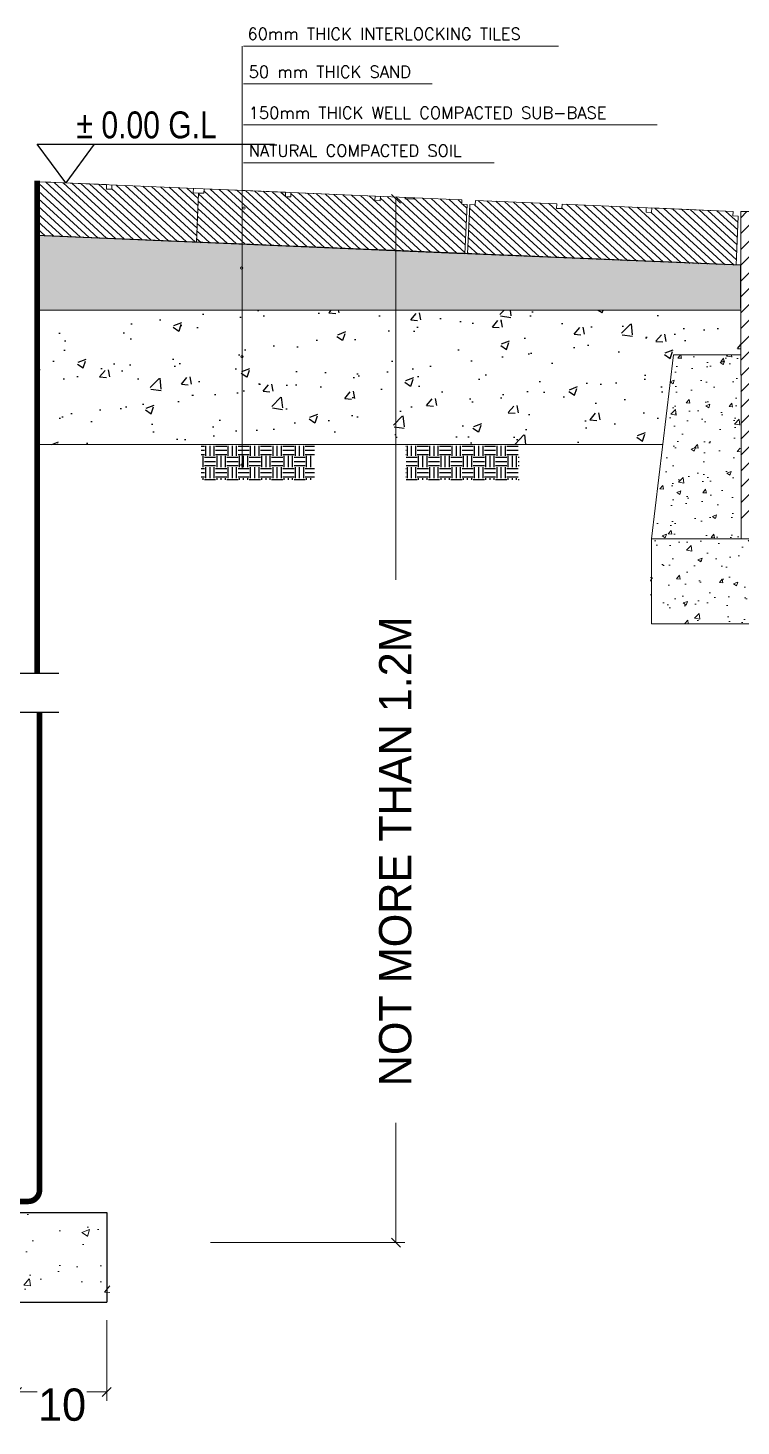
# Model space of a CAD drawing. Header units: centimetres. Extents: x 7997 to 116674, y 1017 to 13844.
# Drawn here: x 109815 to 110212, y 8539 to 9318 of the extents above; entities that cross this region are included whole.
import ezdxf

# ---------------------------------------------------------------- set-up
doc = ezdxf.new("R2010")
doc.units = ezdxf.units.CM
doc.header["$LTSCALE"] = 200
doc.header["$PDMODE"] = 2
for name, color, linetype in [('A_DIM-AXIS', 1, 'Continuous'), ('CONC', 3, 'Continuous'), ('DIM', 11, 'Continuous'), ('L-LANDSCAPE', 11, 'Continuous'), ('MAMBARENE', 7, 'Continuous'), ('Section', 7, 'Continuous')]:
    doc.layers.add(name, color=color, linetype=linetype)
for name, color, linetype, lineweight in [('HAT', 8, 'Continuous', 9), ('HATCH', 8, 'Continuous', 5), ('TEXT', 6, 'Continuous', 18), ('W', 2, 'Continuous', 20), ('WLL', 6, 'Continuous', 30)]:
    doc.layers.add(name, color=color, linetype=linetype, lineweight=lineweight)
doc.styles.add('ROMANS', font='romans.shx', dxfattribs={"width": 0.8})
doc.styles.add('T2', font='')
doc.styles.add('XX-Z6-101$0$Arial-0.8', font='arial.ttf', dxfattribs={"width": 0.8})
doc.styles.get('T2').set_extended_font_data('Elisia')
doc.dimstyles.new('5TH', dxfattribs={"dimtxt": 18, "dimasz": 5, "dimexe": 5, "dimexo": 10, "dimgap": 1, "dimtad": 0, "dimdec": 0, "dimlfac": 0.2, "dimdsep": 46, "dimtxsty": 'T2', "dimblk1": 'OBLIQUE', "dimblk2": 'OBLIQUE', "dimsah": 1, "dimcen": 0.09, "dimclrd": 4, "dimclre": 4, "dimclrt": 11, "dimadec": 0, "dimazin": 0, "dimtfac": 1, "dimtdec": 0, "dimtofl": 0, "dimtmove": 1, "dimatfit": 2, "dimldrblk": 'OPEN30', "dimfxl": 0, "dimtolj": 1, "dimtzin": 0, "dimlwd": 5, "dimlwe": 5, "dimarcsym": 0})

# ---------------------------------------------------------------- blocks, each defined once
blk = doc.blocks.new('_OBLIQUE')
at = {"color": 0, "linetype": 'ByBlock'}
blk.add_line((-0.5, -0.5), (0.5, 0.5), dxfattribs=at)
blk = doc.blocks.new('*D1581')
at = {"layer": 'Defpoints', "color": 0, "transparency": 16777216}
for p in [(109808.6, 8607.57), (109858.6, 8607.57), (109808.6, 8557.57)]:
    blk.add_point(p, dxfattribs=at)
at = {"layer": 'DIM', "color": 4, "lineweight": 5, "transparency": 16777216}
for p, q in [((109808.6, 8597.57), (109808.6, 8552.57)), ((109858.6, 8597.57), (109858.6, 8552.57)), ((109808.6, 8557.57), (109819.84, 8557.57)), ((109858.6, 8557.57), (109847.55, 8557.57))]:
    blk.add_line(p, q, dxfattribs=at)
at = {"layer": 'DIM', "color": 4, "lineweight": 5, "transparency": 16777216, "xscale": 5, "yscale": 5, "zscale": 5, "rotation": 180}
blk.add_blockref('_OBLIQUE', (109808.6, 8557.57), dxfattribs=at)
at = {"layer": 'DIM', "color": 4, "lineweight": 5, "transparency": 16777216, "xscale": 5, "yscale": 5, "zscale": 5}
blk.add_blockref('_OBLIQUE', (109858.6, 8557.57), dxfattribs=at)
at = {"layer": 'DIM', "color": 11, "transparency": 16777216, "insert": (109833.7, 8550.34), "char_height": 18, "attachment_point": 5, "style": 'T2'}
blk.add_mtext('\\A1;10', dxfattribs=at)
blk = doc.blocks.new('_Open30')
at = {"color": 0, "linetype": 'ByBlock', "lineweight": -2}
for p, q in [((-1, 0.27), (0, 0)), ((0, 0), (-1, -0.27)), ((0, 0), (-1, 0))]:
    blk.add_line(p, q, dxfattribs=at)
blk = doc.blocks.new('*D1565')
at = {"layer": 'Defpoints', "color": 0, "transparency": 16777216}
for p in [(110019.76, 9222.97), (109906.42, 8640.85), (110019.76, 8640.85)]:
    blk.add_point(p, dxfattribs=at)
at = {"layer": 'DIM', "color": 4, "lineweight": 5, "transparency": 16777216}
for p, q in [((110019.76, 9222.97), (110019.76, 9010.48)), ((110029.76, 9222.97), (110024.76, 9222.97)), ((110019.76, 8640.85), (110019.76, 8707.62)), ((109916.42, 8640.85), (110024.76, 8640.85))]:
    blk.add_line(p, q, dxfattribs=at)
at = {"layer": 'DIM', "color": 4, "lineweight": 5, "transparency": 16777216, "xscale": 5, "yscale": 5, "zscale": 5}
for p, rotation in [((110019.76, 9222.97), 90), ((110019.76, 8640.85), 270)]:
    blk.add_blockref('_OBLIQUE', p, dxfattribs=dict(at, rotation=rotation))
at = {"layer": 'DIM', "color": 11, "transparency": 16777216, "insert": (110019.45, 8859.05), "char_height": 18, "attachment_point": 5, "rotation": 90, "style": 'T2'}
blk.add_mtext('\\A1;NOT MORE THAN 1.2M', dxfattribs=at)
blk = doc.blocks.new('*X1551')
at = {"color": 0}
for p, q in [((-5507.6, 1093.8), (-5500, 1093.8)), ((-5496.9, 1071.9), (-5496.9, 1094.5)), ((-5487.5, 1071.9), (-5487.5, 1094.5)), ((-5478.1, 1071.9), (-5478.1, 1094.5)), ((-5475, 1093.8), (-5450, 1093.8)), ((-5446.9, 1071.9), (-5446.9, 1094.5)), ((-5437.5, 1071.9), (-5437.5, 1094.5)), ((-5428.1, 1071.9), (-5428.1, 1094.5)), ((-5425, 1093.8), (-5400, 1093.8)), ((-5396.9, 1071.9), (-5396.9, 1094.5)), ((-5387.5, 1071.9), (-5387.5, 1094.5)), ((-5378.1, 1071.9), (-5378.1, 1094.5)), ((-5375, 1093.8), (-5350, 1093.8)), ((-5346.9, 1071.9), (-5346.9, 1094.5)), ((-5337.5, 1071.9), (-5337.5, 1094.5)), ((-5328.1, 1071.9), (-5328.1, 1094.5)), ((-5325, 1093.8), (-5300, 1093.8)), ((-5296.9, 1071.9), (-5296.9, 1094.5)), ((-5287.5, 1071.9), (-5287.5, 1094.5)), ((-5278.1, 1071.9), (-5278.1, 1094.5)), ((-5275, 1093.8), (-5254.4, 1093.8)), ((-5050.8, 1093.8), (-5050, 1093.8)), ((-5046.9, 1071.9), (-5046.9, 1094.5)), ((-5037.5, 1071.9), (-5037.5, 1094.5)), ((-5028.1, 1071.9), (-5028.1, 1094.5)), ((-5025, 1093.8), (-5000, 1093.8)), ((-4996.9, 1071.9), (-4996.9, 1094.5)), ((-4987.5, 1071.9), (-4987.5, 1094.5)), ((-4978.1, 1071.9), (-4978.1, 1094.5)), ((-4975, 1093.8), (-4950, 1093.8)), ((-4946.9, 1071.9), (-4946.9, 1094.5)), ((-4937.5, 1071.9), (-4937.5, 1094.5)), ((-4928.1, 1071.9), (-4928.1, 1094.5)), ((-4925, 1093.8), (-4900, 1093.8)), ((-4896.9, 1071.9), (-4896.9, 1094.5)), ((-4887.5, 1071.9), (-4887.5, 1094.5)), ((-4878.1, 1071.9), (-4878.1, 1094.5)), ((-4875, 1093.8), (-4850, 1093.8)), ((-4846.9, 1071.9), (-4846.9, 1094.5)), ((-4837.5, 1071.9), (-4837.5, 1094.5)), ((-4828.1, 1071.9), (-4828.1, 1094.5)), ((-4825, 1093.8), (-4800, 1093.8)), ((-5507.6, 1084.4), (-5500, 1084.4)), ((-5507.6, 1075), (-5500, 1075)), ((-5503.1, 1046.9), (-5503.1, 1071.9)), ((-5500, 1068.8), (-5475, 1068.8)), ((-5475, 1084.4), (-5450, 1084.4)), ((-5475, 1075), (-5450, 1075)), ((-5471.9, 1046.9), (-5471.9, 1071.9)), ((-5462.5, 1046.9), (-5462.5, 1071.9)), ((-5453.1, 1046.9), (-5453.1, 1071.9)), ((-5450, 1068.8), (-5425, 1068.8)), ((-5425, 1084.4), (-5400, 1084.4)), ((-5425, 1075), (-5400, 1075)), ((-5421.9, 1046.9), (-5421.9, 1071.9)), ((-5412.5, 1046.9), (-5412.5, 1071.9)), ((-5403.1, 1046.9), (-5403.1, 1071.9)), ((-5400, 1068.8), (-5375, 1068.8)), ((-5375, 1084.4), (-5350, 1084.4)), ((-5375, 1075), (-5350, 1075)), ((-5371.9, 1046.9), (-5371.9, 1071.9)), ((-5362.5, 1046.9), (-5362.5, 1071.9)), ((-5353.1, 1046.9), (-5353.1, 1071.9)), ((-5350, 1068.8), (-5325, 1068.8)), ((-5325, 1084.4), (-5300, 1084.4)), ((-5325, 1075), (-5300, 1075)), ((-5321.9, 1046.9), (-5321.9, 1071.9)), ((-5312.5, 1046.9), (-5312.5, 1071.9)), ((-5303.1, 1046.9), (-5303.1, 1071.9)), ((-5300, 1068.8), (-5275, 1068.8)), ((-5275, 1084.4), (-5254.4, 1084.4)), ((-5275, 1075), (-5254.4, 1075)), ((-5271.9, 1046.9), (-5271.9, 1071.9)), ((-5262.5, 1046.9), (-5262.5, 1071.9)), ((-5050.8, 1084.4), (-5050, 1084.4)), ((-5050.8, 1075), (-5050, 1075)), ((-5050, 1068.8), (-5025, 1068.8)), ((-5025, 1084.4), (-5000, 1084.4)), ((-5025, 1075), (-5000, 1075)), ((-5021.9, 1046.9), (-5021.9, 1071.9)), ((-5012.5, 1046.9), (-5012.5, 1071.9)), ((-5003.1, 1046.9), (-5003.1, 1071.9)), ((-5000, 1068.8), (-4975, 1068.8)), ((-4975, 1084.4), (-4950, 1084.4)), ((-4975, 1075), (-4950, 1075)), ((-4971.9, 1046.9), (-4971.9, 1071.9)), ((-4962.5, 1046.9), (-4962.5, 1071.9)), ((-4953.1, 1046.9), (-4953.1, 1071.9)), ((-4950, 1068.8), (-4925, 1068.8)), ((-4925, 1084.4), (-4900, 1084.4)), ((-4925, 1075), (-4900, 1075)), ((-4921.9, 1046.9), (-4921.9, 1071.9)), ((-4912.5, 1046.9), (-4912.5, 1071.9)), ((-4903.1, 1046.9), (-4903.1, 1071.9)), ((-4900, 1068.8), (-4875, 1068.8)), ((-4875, 1084.4), (-4850, 1084.4)), ((-4875, 1075), (-4850, 1075)), ((-4871.9, 1046.9), (-4871.9, 1071.9)), ((-4862.5, 1046.9), (-4862.5, 1071.9)), ((-4853.1, 1046.9), (-4853.1, 1071.9)), ((-4850, 1068.8), (-4825, 1068.8)), ((-4825, 1084.4), (-4800, 1084.4)), ((-4825, 1075), (-4800, 1075)), ((-4821.9, 1046.9), (-4821.9, 1071.9)), ((-4812.5, 1046.9), (-4812.5, 1071.9)), ((-4803.1, 1046.9), (-4803.1, 1071.9)), ((-4800, 1068.8), (-4797.5, 1068.8)), ((-5507.6, 1043.8), (-5500, 1043.8)), ((-5507.6, 1034.4), (-5500, 1034.4)), ((-5500, 1059.4), (-5475, 1059.4)), ((-5500, 1050), (-5475, 1050)), ((-5496.9, 1021.9), (-5496.9, 1046.9)), ((-5487.5, 1021.9), (-5487.5, 1046.9)), ((-5478.1, 1021.9), (-5478.1, 1046.9)), ((-5475, 1043.8), (-5450, 1043.8)), ((-5475, 1034.4), (-5450, 1034.4)), ((-5450, 1059.4), (-5425, 1059.4)), ((-5450, 1050), (-5425, 1050)), ((-5446.9, 1021.9), (-5446.9, 1046.9)), ((-5437.5, 1021.9), (-5437.5, 1046.9)), ((-5428.1, 1021.9), (-5428.1, 1046.9)), ((-5425, 1043.8), (-5400, 1043.8)), ((-5425, 1034.4), (-5400, 1034.4)), ((-5400, 1059.4), (-5375, 1059.4)), ((-5400, 1050), (-5375, 1050)), ((-5396.9, 1021.9), (-5396.9, 1046.9)), ((-5387.5, 1021.9), (-5387.5, 1046.9)), ((-5378.1, 1021.9), (-5378.1, 1046.9)), ((-5375, 1043.8), (-5350, 1043.8)), ((-5375, 1034.4), (-5350, 1034.4)), ((-5350, 1059.4), (-5325, 1059.4)), ((-5350, 1050), (-5325, 1050)), ((-5346.9, 1021.9), (-5346.9, 1046.9)), ((-5337.5, 1021.9), (-5337.5, 1046.9)), ((-5328.1, 1021.9), (-5328.1, 1046.9)), ((-5325, 1043.8), (-5300, 1043.8)), ((-5325, 1034.4), (-5300, 1034.4)), ((-5300, 1059.4), (-5275, 1059.4)), ((-5300, 1050), (-5275, 1050)), ((-5296.9, 1021.9), (-5296.9, 1046.9)), ((-5287.5, 1021.9), (-5287.5, 1046.9)), ((-5278.1, 1021.9), (-5278.1, 1046.9)), ((-5275, 1043.8), (-5254.4, 1043.8)), ((-5275, 1034.4), (-5254.4, 1034.4)), ((-5050.8, 1043.8), (-5050, 1043.8)), ((-5050.8, 1034.4), (-5050, 1034.4)), ((-5050, 1059.4), (-5025, 1059.4)), ((-5050, 1050), (-5025, 1050)), ((-5046.9, 1021.9), (-5046.9, 1046.9)), ((-5037.5, 1021.9), (-5037.5, 1046.9)), ((-5028.1, 1021.9), (-5028.1, 1046.9)), ((-5025, 1043.8), (-5000, 1043.8)), ((-5025, 1034.4), (-5000, 1034.4)), ((-5000, 1059.4), (-4975, 1059.4)), ((-5000, 1050), (-4975, 1050)), ((-4996.9, 1021.9), (-4996.9, 1046.9)), ((-4987.5, 1021.9), (-4987.5, 1046.9)), ((-4978.1, 1021.9), (-4978.1, 1046.9)), ((-4975, 1043.8), (-4950, 1043.8)), ((-4975, 1034.4), (-4950, 1034.4)), ((-4950, 1059.4), (-4925, 1059.4)), ((-4950, 1050), (-4925, 1050)), ((-4946.9, 1021.9), (-4946.9, 1046.9)), ((-4937.5, 1021.9), (-4937.5, 1046.9)), ((-4928.1, 1021.9), (-4928.1, 1046.9)), ((-4925, 1043.8), (-4900, 1043.8)), ((-4925, 1034.4), (-4900, 1034.4)), ((-4900, 1059.4), (-4875, 1059.4)), ((-4900, 1050), (-4875, 1050)), ((-4896.9, 1021.9), (-4896.9, 1046.9)), ((-4887.5, 1021.9), (-4887.5, 1046.9)), ((-4878.1, 1021.9), (-4878.1, 1046.9)), ((-4875, 1043.8), (-4850, 1043.8)), ((-4875, 1034.4), (-4850, 1034.4)), ((-4850, 1059.4), (-4825, 1059.4)), ((-4850, 1050), (-4825, 1050)), ((-4846.9, 1021.9), (-4846.9, 1046.9)), ((-4837.5, 1021.9), (-4837.5, 1046.9)), ((-4828.1, 1021.9), (-4828.1, 1046.9)), ((-4825, 1043.8), (-4800, 1043.8)), ((-4825, 1034.4), (-4800, 1034.4)), ((-4800, 1059.4), (-4797.5, 1059.4)), ((-4800, 1050), (-4797.5, 1050)), ((-5507.6, 1025), (-5500, 1025)), ((-5503.1, 1018.4), (-5503.1, 1021.9)), ((-5500, 1018.8), (-5475, 1018.8)), ((-5475, 1025), (-5450, 1025)), ((-5471.9, 1018.4), (-5471.9, 1021.9)), ((-5462.5, 1018.4), (-5462.5, 1021.9)), ((-5453.1, 1018.4), (-5453.1, 1021.9)), ((-5450, 1018.8), (-5425, 1018.8)), ((-5425, 1025), (-5400, 1025)), ((-5421.9, 1018.4), (-5421.9, 1021.9)), ((-5412.5, 1018.4), (-5412.5, 1021.9)), ((-5403.1, 1018.4), (-5403.1, 1021.9)), ((-5400, 1018.8), (-5375, 1018.8)), ((-5375, 1025), (-5350, 1025)), ((-5371.9, 1018.4), (-5371.9, 1021.9)), ((-5362.5, 1018.4), (-5362.5, 1021.9)), ((-5353.1, 1018.4), (-5353.1, 1021.9)), ((-5350, 1018.8), (-5325, 1018.8)), ((-5325, 1025), (-5300, 1025)), ((-5321.9, 1018.4), (-5321.9, 1021.9)), ((-5312.5, 1018.4), (-5312.5, 1021.9)), ((-5303.1, 1018.4), (-5303.1, 1021.9)), ((-5300, 1018.8), (-5275, 1018.8)), ((-5275, 1025), (-5254.4, 1025)), ((-5271.9, 1018.4), (-5271.9, 1021.9)), ((-5262.5, 1018.4), (-5262.5, 1021.9)), ((-5050.8, 1025), (-5050, 1025)), ((-5050, 1018.8), (-5025, 1018.8)), ((-5025, 1025), (-5000, 1025)), ((-5021.9, 1018.4), (-5021.9, 1021.9)), ((-5012.5, 1018.4), (-5012.5, 1021.9)), ((-5003.1, 1018.4), (-5003.1, 1021.9)), ((-5000, 1018.8), (-4975, 1018.8)), ((-4975, 1025), (-4950, 1025)), ((-4971.9, 1018.4), (-4971.9, 1021.9)), ((-4962.5, 1018.4), (-4962.5, 1021.9)), ((-4953.1, 1018.4), (-4953.1, 1021.9)), ((-4950, 1018.8), (-4925, 1018.8)), ((-4925, 1025), (-4900, 1025)), ((-4921.9, 1018.4), (-4921.9, 1021.9)), ((-4912.5, 1018.4), (-4912.5, 1021.9)), ((-4903.1, 1018.4), (-4903.1, 1021.9)), ((-4900, 1018.8), (-4875, 1018.8)), ((-4875, 1025), (-4850, 1025)), ((-4871.9, 1018.4), (-4871.9, 1021.9)), ((-4862.5, 1018.4), (-4862.5, 1021.9)), ((-4853.1, 1018.4), (-4853.1, 1021.9)), ((-4850, 1018.8), (-4825, 1018.8)), ((-4825, 1025), (-4800, 1025)), ((-4821.9, 1018.4), (-4821.9, 1021.9)), ((-4812.5, 1018.4), (-4812.5, 1021.9)), ((-4803.1, 1018.4), (-4803.1, 1021.9)), ((-4800, 1018.8), (-4797.5, 1018.8))]:
    blk.add_line(p, q, dxfattribs=at)

msp = doc.modelspace()

# ---------------------------------------------------------------- hatches: boundary and pattern name
at = {"layer": 'A_DIM-AXIS'}
h = msp.add_hatch(dxfattribs=at)
h.set_pattern_fill('ANSI31', color=253, angle=92.4538112, style=0)
h.set_pattern_definition([(137.45381124, (-204325.579, -1226347.238), (-2.146885283, -2.339125602), [])])
h.paths.add_polyline_path([(109819.4702, 9202.5926), (109820.7527, 9232.5207), (109858.4784, 9230.9041), (109858.3715, 9228.4101), (109861.3643, 9228.2818), (109861.4712, 9230.7758), (109906.8622, 9228.8307), (109906.7553, 9226.3366), (109909.7481, 9226.2084), (109908.5725, 9198.7743)])
h = msp.add_hatch(dxfattribs=at)
h.set_pattern_fill('ANSI31', color=253, angle=92.4538112, style=0)
h.set_pattern_definition([(137.45381124, (-204475.2196, -1226353.6505), (-2.146885283, -2.339125602), [])])
h.paths.add_polyline_path([(109909.7481, 9226.2084), (109912.741, 9226.0801), (109912.8478, 9228.5742), (109958.2389, 9226.629), (109958.132, 9224.135), (109961.1248, 9224.0067), (109961.2317, 9226.5007), (110008.1191, 9224.4915), (110008.0122, 9221.9975), (110011.0051, 9221.8692), (110011.1119, 9224.3632), (110056.503, 9222.4181), (110056.3961, 9219.924), (110059.3889, 9219.7958), (110058.2133, 9192.3617), (109908.5725, 9198.7743)])
h = msp.add_hatch(dxfattribs=at)
h.set_pattern_fill('ANSI31', color=253, angle=92.4538112, style=0)
h.set_pattern_definition([(137.45381124, (-204626.3568, -1226360.1273), (-2.146885283, -2.339125602), [])])
h.paths.add_polyline_path([(110060.8853, 9219.7317), (110063.8781, 9219.6034), (110063.985, 9222.0974), (110109.376, 9220.1523), (110109.2692, 9217.6583), (110112.262, 9217.53), (110112.3689, 9220.024), (110159.2563, 9218.0147), (110159.1494, 9215.5207), (110162.1422, 9215.3925), (110162.2491, 9217.8865), (110207.6401, 9215.9413), (110207.5333, 9213.4473), (110210.5261, 9213.3191), (110209.3504, 9185.8849), (110059.7097, 9192.2975)])
h = msp.add_hatch(dxfattribs=at)
h.set_pattern_fill('ANSI31', color=253, scale=50, style=0)
h.set_pattern_definition([(45, (88072.809, -8781.198), (-4.4194174, 4.4194174), [])])
edge = h.paths.add_edge_path()
edge.add_line((110249.7245, 9040.8405), (110286.887, 9040.8405))
edge.add_line((110286.887, 9040.8405), (110286.7358, 9140.9515))
edge.add_line((110286.7358, 9140.9515), (110264.6176, 9207.306))
edge.add_arc((110252.7766, 9203.359), 12.4815, 18.4349488, 90)
edge.add_line((110252.7766, 9215.8405), (110249.5792, 9215.8405))
edge.add_line((110249.5792, 9215.8405), (110249.6325, 9151.6998))
edge.add_arc((110249.4626, 9151.0669), 0.6553, -74.8801685, 74.9753243, ccw=False)
edge.add_line((110249.6335, 9150.4343), (110249.7245, 9040.8405))
edge = h.paths.add_edge_path()
edge.add_line((110212.0759, 9040.8405), (110249.7245, 9040.8405))
edge.add_line((110249.7245, 9040.8405), (110249.6335, 9150.4343))
edge.add_arc((110249.4626, 9151.0669), 0.6553, 74.9753243, 285.1198315, ccw=False)
edge.add_line((110249.6325, 9151.6998), (110249.5792, 9215.8405))
edge.add_line((110249.5792, 9215.8405), (110211.8467, 9215.8405))
edge.add_line((110211.8467, 9215.8405), (110212.0759, 9040.8405))
at = {"layer": 'HAT'}
h = msp.add_hatch(dxfattribs=at)
h.set_pattern_fill('AR-SAND', color=256, scale=0.1)
h.set_pattern_definition([(37.5, (-257017.1303, -1210823.436), (-0.16000313, 4.894132373), [0, -3.8608, 0, -4.318, 0, -4.1275]), (7.5, (-257017.13, -1210823.436), (4.49523283, 7.168251006), [0, -2.0828, 0, -3.4798, 0, -1.3335]), (327.5, (-257020.2545, -1210823.436), (7.909923702, 0.014371847), [0, -1.27, 0, -4.572, 0, -5.969]), (317.5, (-257020.2545, -1210823.436), (7.635564525, 2.229293233), [0, -0.635, 0, -2.9972, 0, -3.429])])
h.paths.add_polyline_path([(109819.1124, 9160.9219), (109819.4702, 9202.5926), (110211.8467, 9185.8849), (110211.8467, 9160.9219)])
at = {"layer": 'HATCH'}
h = msp.add_hatch(dxfattribs=at)
h.set_pattern_fill('AR-CONC', color=8, scale=3.328402, style=0)
h.set_pattern_definition([(50, (55142.353, 2396.686), (23.873305, -2.0886435), [2.496302, -27.45932]), (355, (55142.353, 2396.686), (-4.618203, 25.035981), [1.997041, -21.967456]), (100.4514, (55144.343, 2396.512), (19.25512, 22.947322), [2.12153, -23.336831]), (46.1842, (55142.353, 2403.343), (35.522076, -5.509139), [3.744453, -41.18898]), (96.6356, (55145.314, 2402.884), (31.109336, 32.422562), [3.182295, -35.00524]), (351.1842, (55142.353, 2403.343), (31.10931, 32.422587), [2.995562, -32.951183]), (21, (55145.682, 2401.679), (19.8674685, -13.400777), [2.496302, -27.45932]), (326, (55145.682, 2401.68), (8.098513, 24.135911), [1.997041, -21.967456]), (71.4514, (55147.337, 2400.562), (27.96599, 10.735113), [2.12153, -23.336831]), (37.5, (55142.353, 2396.686), (0.4047289, 11.0800469), [0, -21.7011834, 0, -22.300296, 0, -22.0506657]), (7.5, (55142.353, 2396.686), (8.7560127, 13.1276088), [0, -12.714497, 0, -21.201923, 0, -8.404216]), (327.5, (55134.931, 2396.686), (17.7677586, -0.7507169), [0, -8.321006, 0, -25.9615385, 0, -34.4489645]), (317.5, (55131.603, 2396.686), (19.4107823, 3.3318966), [0, -10.8173077, 0, -17.2411243, 0, -24.4637574])])
h.paths.add_polyline_path([(110161.4728, 9033.6059), (110211.3988, 9033.6059), (110211.8467, 9135.9589), (110174.4022, 9135.9589)])
edge = h.paths.add_edge_path()
edge.add_line((110161.4728, 9033.6059), (110161.4728, 8986.1762))
edge.add_line((110161.4728, 8986.1762), (110286.2878, 8986.1762))
edge.add_line((110286.2878, 8986.1762), (110286.2162, 9033.6059))
edge.add_line((110286.2162, 9033.6059), (110249.0322, 9033.6059))
edge.add_line((110249.0322, 9033.6059), (110249.0486, 9013.8323))
edge.add_arc((110249.0146, 9013.1779), 0.6553, 0, 87.0266489, ccw=False)
edge.add_arc((110249.0146, 9013.1779), 0.6553, -180, 0, ccw=False)
edge.add_arc((110249.0146, 9013.1779), 0.6553, 87.0266489, 180, ccw=False)
edge.add_line((110249.0486, 9013.8323), (110249.0322, 9033.6059))
edge.add_line((110249.0322, 9033.6059), (110161.4728, 9033.6059))
at = {"layer": 'HATCH', "linetype": 'Continuous'}
h = msp.add_hatch(dxfattribs=at)
h.set_pattern_fill('AR-CONC', color=256, scale=6.25, style=0)
h.set_pattern_definition([(50, (1255.94, -25502.324), (44.828761, -3.922008), [4.6875, -51.5625]), (355, (1255.94, -25502.324), (-8.671958, 47.012008), [3.75, -41.25]), (100.4514, (1259.677, -25502.65), (36.156836, 43.089971), [3.983762, -43.821382]), (46.1842, (1255.94, -25489.824), (66.702566, -10.344938), [7.03125, -77.34375]), (96.6356, (1261.5, -25490.686), (58.41642, 60.882367), [5.975643, -65.732062]), (351.1842, (1255.94, -25489.824), (58.41637, 60.882413), [5.625, -61.875]), (21, (1262.19, -25492.95), (37.306691, -25.163681), [4.6875, -51.5625]), (326, (1262.19, -25492.95), (15.207208, 45.321878), [3.75, -41.25]), (71.4514, (1265.3, -25495.046), (52.513914, 20.158156), [3.983762, -43.821382]), (37.5, (1255.941, -25502.324), (0.759991, 20.8058659), [0, -40.75, 0, -41.875, 0, -41.40625]), (7.5, (1255.941, -25502.324), (16.441846, 24.650732), [0, -23.875, 0, -39.8125, 0, -15.78125]), (327.5, (1242.004, -25502.324), (33.3639023, -1.4096795), [0, -15.625, 0, -48.75, 0, -64.6875]), (317.5, (1235.754, -25502.324), (36.4491356, 6.2565614), [0, -20.3125, 0, -32.375, 0, -45.9375])])
h.paths.add_polyline_path([(109860.2458, 8657.5717), (109860.2458, 8607.5717), (109156.3986, 8607.5697), (109156.3986, 8657.5697)])
at = {"layer": 'WLL', "linetype": 'Continuous'}
h = msp.add_hatch(dxfattribs=at)
h.set_pattern_fill('AR-CONC', color=8, scale=0.25)
h.set_pattern_definition([(50, (-257017.13, -1210823.436), (45.5461672, -3.9847714), [4.7625, -52.3875]), (355, (-257017.13, -1210823.436), (-8.8108554, 47.7642113), [3.81, -41.910146]), (100.4514447, (-257013.335, -1210823.77), (36.7353118, 43.779438), [4.0475022, -44.5225611]), (46.1842, (-257017.13, -1210810.736), (67.7697602, -10.510582), [7.14375, -78.58125]), (96.6355576, (-257011.48, -1210811.61), (59.3510335, 61.856531), [6.0712558, -66.783902]), (351.184151, (-257017.13, -1210810.736), (59.3510335, 61.856531), [5.7149918, -62.864933]), (21, (-257010.78, -1210813.91), (37.9035978, -25.5662995), [4.7625, -52.3875]), (326, (-257010.78, -1210813.91), (15.4505071, 46.0469915), [3.81, -41.91]), (71.451445, (-257007.62, -1210816.04), (53.3541048, 20.4806922), [4.0475022, -44.5224844]), (37.5, (-257017.13, -1210823.436), (0.77215081, 21.13875972), [0, -41.402, 0, -42.545, 0, -42.06875]), (7.5, (-257017.13, -1210823.436), (16.70491563, 25.0451437), [0, -24.257, 0, -40.4495, 0, -16.03375]), (327.5, (-257031.29, -1210823.436), (33.8976488, -1.432186), [0, -15.875, 0, -49.53, 0, -65.7225]), (317.5, (-257037.64, -1210823.436), (37.03229535, 6.35662276), [0, -20.6375, 0, -32.893, 0, -46.6725])])
h.paths.add_polyline_path([(110146.4193, 9119.1405), (110146.4193, 9137.5405), (110158.4193, 9137.5405), (110158.4193, 9119.1405)], flags=24)
h.paths.add_polyline_path([(109819.1124, 9086.0329), (109819.1124, 9160.9219), (110211.9282, 9160.9219), (110211.9652, 9135.9589), (110174.4022, 9135.9589), (110168.4607, 9086.0329)])

# ---------------------------------------------------------------- linework, layer by layer
at = {"layer": 'CONC'}
for p, q in [((109156.3986, 8657.5697, 0.2311), (109858.6049, 8657.5697, 0.0957)), ((109858.6049, 8657.5697, 0.1026), (109858.6049, 8607.5697, 0.1026)), ((109156.3986, 8607.5697, 0.2311), (109858.6049, 8607.5697, 0.0957))]:
    msp.add_line(p, q, dxfattribs=at)
at = {"layer": 'HAT'}
for p, q in [((109934.0084, 9072.9747, 0.1286), (109934.0084, 9308.1384, 0.1286)), ((110110.3285, 9308.1384, 0.1286), (109934.7354, 9308.1384, 0.1286)), ((110039.8638, 9287.0269, 0.1286), (109934.7354, 9287.0269, 0.1286)), ((110165.3595, 9264.1562, 0.1286), (109934.7354, 9264.1562, 0.1286)), ((110074.5028, 9243.0447, 0.1286), (109934.7354, 9243.0447, 0.1286))]:
    msp.add_line(p, q, dxfattribs=at)
for centre in [(109935.1236, 9217.8077, 0.1286), (109933.6911, 9184.3783, 0.1286), (109934.0084, 9134.9379, 0.1286), (109934.0084, 9074.4962, 0.1286)]:
    msp.add_circle(centre, 0.6553, dxfattribs=at)
at = {"layer": 'L-LANDSCAPE', "elevation": 0.1286}
for points in [[(109835.8212, 9231.875), (109819.8243, 9253.3704), (109851.5613, 9253.3704), (109835.8212, 9231.875)], [(109819.8243, 9253.3704), (109951.9847, 9253.3704)]]:
    msp.add_lwpolyline(points, dxfattribs=at)
at = {"layer": 'MAMBARENE', "const_width": 3.125, "elevation": 0.0888}
msp.add_lwpolyline([(109819.8289, 9233.1793), (109819.8278, 8958.2693)], dxfattribs=at)
at = {"layer": 'MAMBARENE', "const_width": 3.125, "elevation": 0.0957}
msp.add_lwpolyline([(109821.1055, 8936.51), (109821.1055, 8670.0717, -0.41421356), (109814.8555, 8663.8217), (109200.1486, 8663.8198, -0.4142145), (109193.8986, 8670.0698), (109193.8986, 8820.0698, -0.41421233), (109200.1486, 8826.3198), (109663.6051, 8826.3216)], format="xyb", dxfattribs=at)
at = {"layer": 'Section', "elevation": 0.0957}
for points in [[(109831.8797, 8958.2693), (109768.9946, 8958.2693), (109784.6196, 8932.5117), (109715.8696, 8984.0269), (109706.4946, 8958.2693), (109653.357, 8958.2693)], [(109831.8797, 8936.508), (109768.9946, 8936.508), (109784.6196, 8910.7504), (109715.8696, 8962.2656), (109706.4946, 8936.508), (109653.2981, 8936.508)], [(109831.8797, 8936.508), (109768.9946, 8936.508), (109784.6196, 8910.7504), (109715.8696, 8962.2656), (109706.4946, 8936.508), (109653.2981, 8936.508)]]:
    msp.add_lwpolyline(points, dxfattribs=at)
at = {"layer": 'W', "color": 6}
for p, q in [((109820.7527, 9232.5207, 0.1286), (110056.503, 9222.4181, 0.1286)), ((109827.4505, 9232.2337, 0.1286), (109820.7527, 9232.5207, 0.1286)), ((109820.7527, 9232.5207, 0.1286), (109858.4784, 9230.9041, 0.1286)), ((109858.3715, 9228.4101, 0.1286), (109858.4784, 9230.9041, 0.1286)), ((109858.3715, 9228.4101, 0.1286), (109861.3643, 9228.2818, 0.1286)), ((109861.3643, 9228.2818, 0.1286), (109861.4712, 9230.7758, 0.1286)), ((109906.7553, 9226.3366, 0.1286), (109906.8622, 9228.8307, 0.1286)), ((109906.7553, 9226.3366, 0.1286), (109909.7481, 9226.2084, 0.1286)), ((109909.7481, 9226.2084, 0.1286), (109908.5725, 9198.7743, 0.1286)), ((109909.7481, 9226.2084, 0.1286), (109908.5725, 9198.7743, 0.1286)), ((109909.7481, 9226.2084, 0.1286), (109912.741, 9226.0801, 0.1286)), ((109912.741, 9226.0801, 0.1286), (109912.8478, 9228.5742, 0.1286)), ((109912.8478, 9228.5742, 0.1286), (109958.2389, 9226.629, 0.1286)), ((109958.132, 9224.135, 0.1286), (109958.2389, 9226.629, 0.1286)), ((109961.1248, 9224.0067, 0.1286), (109961.2317, 9226.5007, 0.1286)), ((109961.2317, 9226.5007, 0.1286), (110008.1191, 9224.4915, 0.1286)), ((110008.0122, 9221.9975, 0.1286), (110008.1191, 9224.4915, 0.1286)), ((109958.132, 9224.135, 0.1286), (109961.1248, 9224.0067, 0.1286)), ((110008.0122, 9221.9975, 0.1286), (110011.0051, 9221.8692, 0.1286)), ((110011.0051, 9221.8692, 0.1286), (110011.1119, 9224.3632, 0.1286)), ((110056.3961, 9219.924, 0.1286), (110056.503, 9222.4181, 0.1286)), ((110056.3961, 9219.924, 0.1286), (110056.503, 9222.4181, 0.1286)), ((110056.3961, 9219.924, 0.1286), (110059.3889, 9219.7958, 0.1286)), ((110056.3961, 9219.924, 0.1286), (110059.3889, 9219.7958, 0.1286)), ((110059.3889, 9219.7958, 0.1286), (110058.2133, 9192.3617, 0.1286)), ((110059.3889, 9219.7958, 0.1286), (110058.2133, 9192.3617, 0.1286)), ((110060.8853, 9219.7317, 0.1286), (110059.7097, 9192.2975, 0.1286)), ((110060.8853, 9219.7317, 0.1286), (110063.8781, 9219.6034, 0.1286)), ((110063.8781, 9219.6034, 0.1286), (110063.985, 9222.0974, 0.1286)), ((110063.985, 9222.0974, 0.1286), (110109.376, 9220.1523, 0.1286)), ((110109.2692, 9217.6583, 0.1286), (110109.376, 9220.1523, 0.1286)), ((110109.2692, 9217.6583, 0.1286), (110112.262, 9217.53, 0.1286)), ((110112.262, 9217.53, 0.1286), (110112.3689, 9220.024, 0.1286)), ((110112.3689, 9220.024, 0.1286), (110207.6401, 9215.9413, 0.1286)), ((110159.1494, 9215.5207, 0.1286), (110159.2563, 9218.0147, 0.1286)), ((110162.1422, 9215.3925, 0.1286), (110162.2491, 9217.8865, 0.1286)), ((110162.2491, 9217.8865, 0.1286), (110207.6401, 9215.9413, 0.1286)), ((110159.1494, 9215.5207, 0.1286), (110162.1422, 9215.3925, 0.1286)), ((110207.5333, 9213.4473, 0.1286), (110207.6401, 9215.9413, 0.1286)), ((110207.5333, 9213.4473, 0.1286), (110210.5261, 9213.3191, 0.1286)), ((110210.5261, 9213.3191, 0.1286), (110209.3504, 9185.8849, 0.1286)), ((110212.1174, 9033.3516, 0.1286), (110211.8467, 9215.8405, 0.1286)), ((110252.7766, 9215.8405, 0.1286), (110211.8467, 9215.8405, 0.1286)), ((109819.4702, 9202.5926, 0.1286), (110058.2133, 9192.3617, 0.1286)), ((110059.7097, 9192.2975, 0.1286), (110211.8467, 9185.8849, 0.1286)), ((109819.1124, 9160.9219, 0.1286), (110211.8467, 9160.9219, 0.1286)), ((110174.4022, 9135.9589, 0.1286), (110162.1914, 9033.3516, 0.1286)), ((110174.4022, 9135.9589, 0.1286), (110211.8467, 9135.9589, 0.1286)), ((109819.1124, 9086.0329, 0.1286), (110168.4607, 9086.0329, 0.1286)), ((110287.0064, 9033.3516, 0.1286), (110162.1914, 9033.3516, 0.1286)), ((110162.1914, 9033.3516, 0.1286), (110162.1914, 8985.9219, 0.1286)), ((110287.0064, 8985.9219, 0.1286), (110162.1914, 8985.9219, 0.1286))]:
    msp.add_line(p, q, dxfattribs=at)
at = {"layer": 'WLL', "color": 8, "linetype": 'Continuous'}
for p, q in [((110211.8467, 9185.8849, 0.1286), (109819.4702, 9202.5926, 0.1286)), ((110211.8467, 9161.9917, 0.1286), (110211.8467, 9185.8849, 0.1286))]:
    msp.add_line(p, q, dxfattribs=at)

# ---------------------------------------------------------------- block references
at = {"layer": 'WLL', "color": 8, "linetype": 'Continuous', "xscale": 0.2496301775209986, "yscale": 0.2496301775209986, "zscale": 0.2496301775209986}
msp.add_blockref('*X1551', (111285.9935, 8812.0475, 0.1286), dxfattribs=at)

# ---------------------------------------------------------------- texts
at = {"layer": 'TEXT', "style": 'ROMANS'}
for s, p in [('60mm THICK INTERLOCKING TILES', (109936.9941, 9311.6108, 0.1286)), ('50 mm THICK SAND', (109937.6739, 9290.4994, 0.1286)), ('150mm THICK WELL COMPACTED SUB-BASE', (109937.6739, 9267.6286, 0.1286)), ('NATURAL COMPACTED SOIL', (109937.6739, 9246.5171, 0.1286))]:
    msp.add_text(s, height=6.656805, dxfattribs=at).set_placement(p)
at = {"layer": 'TEXT', "style": 'XX-Z6-101$0$Arial-0.8', "width": 0.8}
msp.add_text('%%P 0.00 G.L', height=15, dxfattribs=at).set_placement((109841.7346, 9256.7071, 0.1286))

# ---------------------------------------------------------------- dimensions: what is measured, and where the dimension line sits
at = {"layer": 'DIM'}
dim = msp.add_linear_dim(base=(110019.7589, 8640.85, 0.1355), p1=(110019.7589, 9222.9657, 0.1355), p2=(109906.4213, 8640.85, 0.1355), angle=90, text='NOT MORE THAN 1.2M', dimstyle='5TH', dxfattribs=at)
dim.commit()
dim.dimension.update_dxf_attribs({"geometry": '*D1565', "text_midpoint": (110019.454, 8859.0491, 0.1355), "dimtype": 160})
dim = msp.add_linear_dim(base=(109808.6049, 8557.5669, 0.1026), p1=(109858.6049, 8607.5697, 0.1026), p2=(109808.6049, 8607.5697, 0.1026), angle=180, dimstyle='5TH', dxfattribs=at)
dim.commit()
dim.dimension.update_dxf_attribs({"geometry": '*D1581', "text_midpoint": (109833.6973, 8550.3354, 0.1026), "dimtype": 160})

doc.saveas('drawing.dxf')
